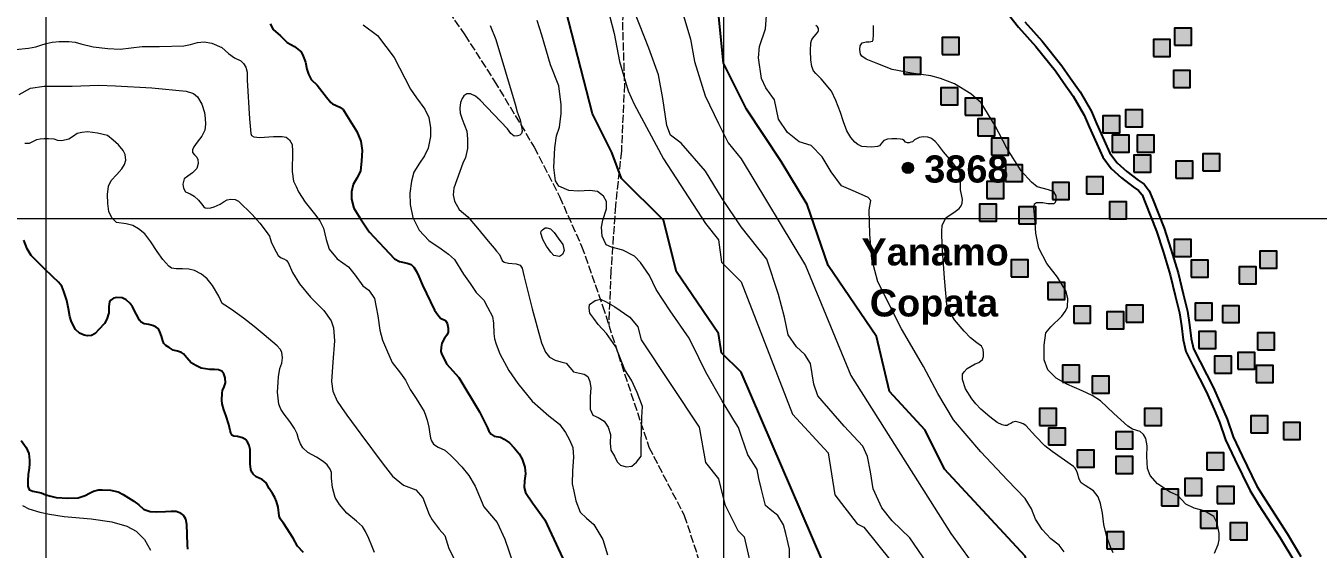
# Model space of a CAD drawing. Header units: metres. Extents: x 405809 to 420020, y 8257398 to 8272141.
# Drawn here: x 411970 to 413877, y 8266513 to 8267284 of the extents above; entities that cross this region are included whole.
import ezdxf

# ---------------------------------------------------------------- set-up
doc = ezdxf.new("R2010")
doc.units = ezdxf.units.M
doc.linetypes.add('ACAD_ISO02W100', pattern=[15, 12, -3])
doc.layers.add('AFIRMADO DOS A MAS VIAS', color=151, linetype='Continuous')
doc.layers.add('VIVIENDAS', color=1, linetype='Continuous')
for name, color, linetype, lineweight in [('CAMINOS1', 7, 'ACAD_ISO02W100', 5), ('COORDENADAS', 30, 'Continuous', 5), ('CURVAS MAESTRAS', 90, 'Continuous', 25), ('CURVAS SECUNDARIS', 46, 'Continuous', 9), ('texto', 7, 'Continuous', 13)]:
    doc.layers.add(name, color=color, linetype=linetype, lineweight=lineweight)
doc.styles.add('CARLOS', font='arialbd.ttf', dxfattribs={"height": 48})

msp = doc.modelspace()

# ---------------------------------------------------------------- hatches: boundary and pattern name
at = {"layer": 'texto'}
h = msp.add_hatch(color=256, dxfattribs=at)
edge = h.paths.add_edge_path()
edge.add_arc((413272.1, 8267074.7), 8.37, 0, 360)
at = {"layer": 'VIVIENDAS'}
for points in [[(413322.7, 8267242), (413347.7, 8267242), (413347.7, 8267267), (413322.7, 8267267)], [(413665.5, 8267255.7), (413690.5, 8267255.7), (413690.5, 8267280.7), (413665.5, 8267280.7)], [(413634.3, 8267239.3), (413659.3, 8267239.3), (413659.3, 8267264.3), (413634.3, 8267264.3)], [(413266.1, 8267212.8), (413291.1, 8267212.8), (413291.1, 8267237.8), (413266.1, 8267237.8)], [(413663.8, 8267193.4), (413688.8, 8267193.4), (413688.8, 8267218.4), (413663.8, 8267218.4)], [(413320.6, 8267167.8), (413345.6, 8267167.8), (413345.6, 8267192.8), (413320.6, 8267192.8)], [(413356.4, 8267152.4), (413381.4, 8267152.4), (413381.4, 8267177.4), (413356.4, 8267177.4)], [(413559.7, 8267126.5), (413584.7, 8267126.5), (413584.7, 8267151.5), (413559.7, 8267151.5)], [(413593.2, 8267135.4), (413618.2, 8267135.4), (413618.2, 8267160.4), (413593.2, 8267160.4)], [(413375.2, 8267122.3), (413400.2, 8267122.3), (413400.2, 8267147.3), (413375.2, 8267147.3)], [(413395.3, 8267093.5), (413420.3, 8267093.5), (413420.3, 8267118.5), (413395.3, 8267118.5)], [(413573.6, 8267098), (413598.6, 8267098), (413598.6, 8267123), (413573.6, 8267123)], [(413610.3, 8267098), (413635.3, 8267098), (413635.3, 8267123), (413610.3, 8267123)], [(413707.3, 8267070.3), (413732.3, 8267070.3), (413732.3, 8267095.3), (413707.3, 8267095.3)], [(413416.1, 8267054.5), (413441.1, 8267054.5), (413441.1, 8267079.5), (413416.1, 8267079.5)], [(413605.4, 8267068.7), (413630.4, 8267068.7), (413630.4, 8267093.7), (413605.4, 8267093.7)], [(413667.4, 8267059.7), (413692.4, 8267059.7), (413692.4, 8267084.7), (413667.4, 8267084.7)], [(413535.4, 8267036.5), (413560.4, 8267036.5), (413560.4, 8267061.5), (413535.4, 8267061.5)], [(413388.7, 8267029.8), (413413.7, 8267029.8), (413413.7, 8267054.8), (413388.7, 8267054.8)], [(413485.2, 8267028.4), (413510.2, 8267028.4), (413510.2, 8267053.4), (413485.2, 8267053.4)], [(413377.9, 8266996.3), (413402.9, 8266996.3), (413402.9, 8267021.3), (413377.9, 8267021.3)], [(413569.6, 8266999.7), (413594.6, 8266999.7), (413594.6, 8267024.7), (413569.6, 8267024.7)], [(413435.6, 8266992.3), (413460.6, 8266992.3), (413460.6, 8267017.3), (413435.6, 8267017.3)], [(413665.2, 8266944.1), (413690.2, 8266944.1), (413690.2, 8266969.1), (413665.2, 8266969.1)], [(413791.6, 8266926.9), (413816.6, 8266926.9), (413816.6, 8266951.9), (413791.6, 8266951.9)], [(413424.4, 8266914), (413449.4, 8266914), (413449.4, 8266939), (413424.4, 8266939)], [(413690.1, 8266913.5), (413715.1, 8266913.5), (413715.1, 8266938.5), (413690.1, 8266938.5)], [(413761, 8266904), (413786, 8266904), (413786, 8266929), (413761, 8266929)], [(413478.5, 8266880.8), (413503.5, 8266880.8), (413503.5, 8266905.8), (413478.5, 8266905.8)], [(413516.7, 8266845.9), (413541.7, 8266845.9), (413541.7, 8266870.9), (413516.7, 8266870.9)], [(413594.3, 8266847.2), (413619.3, 8266847.2), (413619.3, 8266872.2), (413594.3, 8266872.2)], [(413695.9, 8266850.4), (413720.9, 8266850.4), (413720.9, 8266875.4), (413695.9, 8266875.4)], [(413736.1, 8266846.6), (413761.1, 8266846.6), (413761.1, 8266871.6), (413736.1, 8266871.6)], [(413565.8, 8266837.7), (413590.8, 8266837.7), (413590.8, 8266862.7), (413565.8, 8266862.7)], [(413701.6, 8266808.4), (413726.6, 8266808.4), (413726.6, 8266833.4), (413701.6, 8266833.4)], [(413787.8, 8266806.4), (413812.8, 8266806.4), (413812.8, 8266831.4), (413787.8, 8266831.4)], [(413724.6, 8266772), (413749.6, 8266772), (413749.6, 8266797), (413724.6, 8266797)], [(413759.1, 8266777.8), (413784.1, 8266777.8), (413784.1, 8266802.8), (413759.1, 8266802.8)], [(413500.4, 8266758.9), (413525.4, 8266758.9), (413525.4, 8266783.9), (413500.4, 8266783.9)], [(413785.9, 8266758.6), (413810.9, 8266758.6), (413810.9, 8266783.6), (413785.9, 8266783.6)], [(413544, 8266742.6), (413569, 8266742.6), (413569, 8266767.6), (413544, 8266767.6)], [(413466.1, 8266694.8), (413491.1, 8266694.8), (413491.1, 8266719.8), (413466.1, 8266719.8)], [(413621.3, 8266694.8), (413646.3, 8266694.8), (413646.3, 8266719.8), (413621.3, 8266719.8)], [(413778.2, 8266684.1), (413803.2, 8266684.1), (413803.2, 8266709.1), (413778.2, 8266709.1)], [(413826.1, 8266674.5), (413851.1, 8266674.5), (413851.1, 8266699.5), (413826.1, 8266699.5)], [(413479.5, 8266666.2), (413504.5, 8266666.2), (413504.5, 8266691.2), (413479.5, 8266691.2)], [(413579.1, 8266660.4), (413604.1, 8266660.4), (413604.1, 8266685.4), (413579.1, 8266685.4)], [(413521.7, 8266633.7), (413546.7, 8266633.7), (413546.7, 8266658.7), (413521.7, 8266658.7)], [(413579.1, 8266624.1), (413604.1, 8266624.1), (413604.1, 8266649.1), (413579.1, 8266649.1)], [(413713.2, 8266629.8), (413738.2, 8266629.8), (413738.2, 8266654.8), (413713.2, 8266654.8)], [(413646.2, 8266576.3), (413671.2, 8266576.3), (413671.2, 8266601.3), (413646.2, 8266601.3)], [(413680.6, 8266591.6), (413705.6, 8266591.6), (413705.6, 8266616.6), (413680.6, 8266616.6)], [(413728.5, 8266580.1), (413753.5, 8266580.1), (413753.5, 8266605.1), (413728.5, 8266605.1)], [(413703.6, 8266543.8), (413728.6, 8266543.8), (413728.6, 8266568.8), (413703.6, 8266568.8)], [(413747.7, 8266526.6), (413772.7, 8266526.6), (413772.7, 8266551.6), (413747.7, 8266551.6)], [(413565.7, 8266513.2), (413590.7, 8266513.2), (413590.7, 8266538.2), (413565.7, 8266538.2)]]:
    msp.add_hatch(color=256, dxfattribs=at).paths.add_polyline_path(points)

# ---------------------------------------------------------------- linework, layer by layer
at = {"layer": 'AFIRMADO DOS A MAS VIAS'}
for points in [[(413384.6, 8267347), (413435.4, 8267282.4), (413460.8, 8267253.9), (413489.8, 8267217.9), (413501.7, 8267200.8), (413516.1, 8267180.4), (413532.2, 8267152.8), (413539.5, 8267135.4), (413550.9, 8267110.4), (413559.7, 8267090.4), (413571.8, 8267074), (413587.4, 8267060.1), (413604.7, 8267046.7), (413612.5, 8267041.6), (413617.7, 8267034.9), (413622.4, 8267023.8), (413638.7, 8266981.6), (413648.7, 8266951.6), (413659.2, 8266917), (413666.6, 8266886.4), (413672.9, 8266861.2), (413675.9, 8266841.8), (413678.1, 8266821.1), (413682.4, 8266804.1), (413692.6, 8266783.2), (413712.2, 8266745.1), (413723.8, 8266718.7), (413732, 8266700.1), (413740.6, 8266673.8), (413754.3, 8266644.9), (413776.4, 8266599.5), (413789.6, 8266578.7), (413821.4, 8266529.1), (413841.4, 8266496.1)], [(413444.7, 8267290.1), (413470, 8267261.6), (413499.4, 8267225.1), (413511.5, 8267207.7), (413526.2, 8267187), (413543, 8267158.2), (413550.5, 8267140.2), (413561.9, 8267115.3), (413570.2, 8267096.4), (413580.7, 8267082.1), (413595.1, 8267069.3), (413611.7, 8267056.5), (413620.7, 8267050.6), (413628.2, 8267041), (413633.5, 8267028.3), (413650, 8266985.7), (413660.1, 8266955.2), (413670.8, 8266920.2), (413678.2, 8266889.2), (413684.6, 8266863.6), (413687.8, 8266843.4), (413690, 8266823.2), (413693.7, 8266808.2), (413703.3, 8266788.6), (413723, 8266750.3), (413734.8, 8266723.6), (413743.3, 8266704.5), (413751.8, 8266678.2), (413765.1, 8266650.1), (413786.9, 8266605.4), (413799.7, 8266585.2), (413831.6, 8266535.5), (413851.8, 8266502)]]:
    msp.add_lwpolyline(points, dxfattribs=at)
at = {"layer": 'CAMINOS1'}
for points in [[(412979.9, 8267957.2), (412971.3, 8267906.9), (412968.6, 8267859.6), (412970.8, 8267782.6), (412979.1, 8267695.4), (412984.7, 8267652.2), (412985.8, 8267609.7), (412961.4, 8267521.7), (412932.2, 8267475.5), (412912.6, 8267442.4), (412874.8, 8267388.1), (412858.2, 8267349), (412850.7, 8267289.9), (412853.7, 8267198), (412849.2, 8267099.8), (412840.4, 8267018.9), (412833.9, 8266922.8), (412830.5, 8266843.6)], [(412577.7, 8267329.8), (412618.2, 8267270.9), (412661.7, 8267203.3), (412720.6, 8267105.5), (412758, 8267032.4), (412790.6, 8266959.3), (412821.5, 8266871.5), (412849.2, 8266785.4), (412890, 8266662.9), (412942.1, 8266562.1), (412973.2, 8266467.3)]]:
    msp.add_lwpolyline(points, dxfattribs=at)
at = {"layer": 'COORDENADAS'}
for p, q in [((412000, 8271350), (412000, 8257550)), ((413000, 8271350), (413000, 8257550)), ((406200, 8267000), (419600, 8267000))]:
    msp.add_line(p, q, dxfattribs=at)
at = {"layer": 'CURVAS MAESTRAS'}
for points in [[(413902.3, 8265687.6), (413849.9, 8265721), (413783.2, 8265711.4), (413773.6, 8265749.5), (413735.5, 8265759.1), (413668.9, 8265859.1), (413611.7, 8265906.7), (413602.2, 8265959.1), (413535.5, 8266006.8), (413521.2, 8266030.6), (413449.7, 8266078.2), (413421.2, 8266159.2), (413287.8, 8266321.1), (413259.2, 8266387.8), (413144.9, 8266497.4), (413025.8, 8266773.6), (412997.2, 8266802.2), (412992.5, 8266830.8), (412930.6, 8266921.3), (412911.5, 8266997.5), (412849.6, 8267059.4), (412835.3, 8267097.5), (412806.7, 8267154.7), (412759.1, 8267340.4)], [(412330.8, 8267287.4), (412335.5, 8267279.1), (412346.3, 8267269.5), (412356.2, 8267259.6), (412367, 8267253.8), (412376.7, 8267246), (412379.8, 8267239.6), (412383.1, 8267230.9), (412385.1, 8267220.6), (412387.6, 8267212.8), (412391.5, 8267205.3), (412400.5, 8267196.6), (412414.2, 8267179), (412420.3, 8267171.4), (412423, 8267169.2), (412433.9, 8267164.4), (412438.7, 8267160.7), (412444.3, 8267152.1), (412459, 8267128.3), (412464.8, 8267114.4), (412466.9, 8267100.6), (412466, 8267085.1), (412464.1, 8267070.2), (412458.7, 8267059.8), (412453.6, 8267050.1), (412451.1, 8267039.7), (412451.1, 8267028.6), (412454.6, 8267015.6), (412464.3, 8266999.5), (412476.9, 8266980.7), (412499.2, 8266956.9), (412514.5, 8266940.6), (412522, 8266936.7), (412532.9, 8266934.4), (412538.9, 8266932.4), (412543.2, 8266928.6), (412547, 8266922), (412550.5, 8266914.5), (412555.6, 8266901.9), (412573.5, 8266865.1), (412578.4, 8266858), (412582.5, 8266853.2), (412589.6, 8266850), (412592.4, 8266845.9), (412593.7, 8266838.5), (412593.4, 8266832.5), (412591.8, 8266828), (412588.3, 8266823.5), (412584.4, 8266816.4), (412583.2, 8266810.3), (412582.8, 8266804.3), (412584.1, 8266799.5), (412587.3, 8266794.1), (412591.2, 8266786.1), (412609.4, 8266765.8), (412639.8, 8266715), (412651.5, 8266691.5), (412653.6, 8266686.4), (412656.9, 8266682.2), (412661.5, 8266679.4), (412671, 8266677.6), (412676.2, 8266674.9), (412684.1, 8266669.4), (412690.9, 8266662.2), (412698.4, 8266653.1), (412703, 8266645.3), (412706.7, 8266633.6), (412707.7, 8266623.6), (412706.2, 8266613.5), (412705.9, 8266603.7), (412708, 8266596.1), (412717.9, 8266581.1), (412736.4, 8266555.7), (412792.4, 8266435.4)], [(414115.4, 8265728), (414103.7, 8265742.1), (414065.8, 8265788.1), (414024.5, 8265826.8), (413992.8, 8265863.9), (413959.4, 8265878.2), (413911.8, 8265925.8), (413826, 8266049.6), (413635.5, 8266235.4), (413578.4, 8266311.6), (413559.3, 8266368.8), (413516.4, 8266430.7), (413454.5, 8266468.8), (413445, 8266502.1), (413325.9, 8266630.7), (413297.3, 8266687.9), (413244.9, 8266745), (413225.9, 8266826), (413154.6, 8266930.7), (413123.6, 8267020.9), (413084.9, 8267084.2), (413033.9, 8267161.4), (412999.9, 8267229.3), (412992.5, 8267302.3)], [(412380.1, 8266507.6), (412371.4, 8266517.1), (412364.9, 8266528.9), (412350.8, 8266551), (412345.8, 8266557.1), (412344.4, 8266561.6), (412342.7, 8266574.3), (412340.4, 8266582.8), (412337.7, 8266588.7), (412334.4, 8266594.5), (412329.7, 8266602.1), (412325.2, 8266610.2), (412319.2, 8266615.1), (412310.1, 8266619.4), (412305.9, 8266623), (412303.7, 8266626.2), (412302.5, 8266630), (412301.6, 8266638.3), (412301.6, 8266646.2), (412301.3, 8266659.5), (412299.9, 8266665.6), (412297.3, 8266670.9), (412294.7, 8266674.2), (412290.3, 8266676.9), (412283, 8266678.6), (412277.2, 8266679.2), (412274.6, 8266680.5), (412273.4, 8266682.3), (412272.8, 8266683.9), (412272.1, 8266687.5), (412270.1, 8266696.2), (412265.8, 8266710.4), (412262.5, 8266718.1), (412260.3, 8266726.7), (412259.9, 8266732.5), (412260.1, 8266742.7), (412260.6, 8266746.7), (412262.9, 8266751.8), (412264.9, 8266757.7), (412264.5, 8266765.1), (412262.6, 8266770.9), (412259.8, 8266774.9), (412254.5, 8266777.1), (412248.9, 8266777.7), (412241.8, 8266777.3), (412229.2, 8266779.4), (412221.3, 8266783.2), (412214.6, 8266787.6), (412208, 8266794.7), (412203.3, 8266800.6), (412199.9, 8266802.6), (412194.1, 8266804.7), (412188, 8266806.2), (412181.9, 8266809.8), (412177.1, 8266812.8), (412174, 8266815.9), (412172.5, 8266819.6), (412170.4, 8266826.5), (412168.2, 8266833.2), (412166, 8266837.5), (412162.9, 8266840.1), (412158.6, 8266841.9), (412151.7, 8266843.7), (412144.9, 8266845.1), (412140.7, 8266847.1), (412138.3, 8266850.4), (412133.8, 8266858.5), (412127.9, 8266869.8), (412124.5, 8266874.9), (412118.7, 8266880.4), (412112.7, 8266883.1), (412104.6, 8266883.7), (412099.6, 8266882.5), (412095.7, 8266879.9), (412093.7, 8266877.4), (412092.9, 8266870.4), (412092.7, 8266861.2), (412090.2, 8266851.5), (412086.6, 8266845.6), (412078.3, 8266836.4), (412072.5, 8266830.8), (412067.1, 8266827.8), (412061.6, 8266827.4), (412056.3, 8266828.1), (412049.6, 8266831.2), (412043.9, 8266836.7), (412040.7, 8266841.9), (412037.5, 8266849.2), (412035.6, 8266855.6), (412033.4, 8266867.1), (412031.1, 8266879.4), (412026.4, 8266892.3), (412023.5, 8266900.2), (412018.5, 8266906.3), (412010.5, 8266914), (411996.9, 8266926.9), (411986.7, 8266937.3), (411978.3, 8266945.7), (411972.6, 8266955.3), (411967.5, 8266968.1)], [(411963.3, 8266672.7), (411970.7, 8266662.3), (411974.8, 8266653.8), (411976, 8266643.9), (411976, 8266638.2), (411975.2, 8266631.9), (411973.8, 8266622.8), (411973.5, 8266613.2), (411973.5, 8266605.3), (411974.4, 8266602.3), (411975.6, 8266600.2), (411980.6, 8266598), (411988.1, 8266596.8), (411992.9, 8266595.6), (411999.7, 8266592.6), (412007.4, 8266590.5), (412015.1, 8266589), (412032.2, 8266587.8), (412047.5, 8266588.4), (412058.1, 8266591.8), (412064.2, 8266595.3), (412070.3, 8266598), (412077.8, 8266600.3), (412083.3, 8266600.3), (412095.6, 8266599.5), (412106.7, 8266597), (412114, 8266593.4), (412129.9, 8266583.6), (412137.2, 8266577.8), (412144.2, 8266571.7), (412148.1, 8266570), (412153.8, 8266567.9), (412163.9, 8266567.5), (412176.4, 8266568), (412185, 8266568.8), (412192.3, 8266568.5), (412197.4, 8266566.6), (412203.1, 8266562.3), (412206, 8266557.5), (412207.5, 8266549.7), (412208.3, 8266518.8), (412209, 8266512.4)]]:
    msp.add_lwpolyline(points, dxfattribs=at)
at = {"layer": 'CURVAS SECUNDARIS'}
for points in [[(413325.9, 8266454.5), (413275.1, 8266529.2), (413248.9, 8266554.2), (413233.8, 8266573.6), (413221, 8266601.5), (413216.7, 8266626.8), (413212.6, 8266649.1), (413205.5, 8266664.3), (413178, 8266693.8), (413139.3, 8266738.7), (413133.2, 8266755.9), (413128.3, 8266786.6), (413119.8, 8266799.7), (413107.6, 8266810.8), (413095.5, 8266828.5), (413090, 8266854.5), (413080.9, 8266888.2), (413063.9, 8266940.3), (413025.8, 8266988), (412998, 8267029.6), (412973.3, 8267070.1), (412937.3, 8267111.1), (412921.9, 8267123), (412916.1, 8267137.3), (412910.5, 8267176.9), (412904.1, 8267211.8), (412889.8, 8267251.2), (412861.3, 8267323.9)], [(413502.5, 8266508.6), (413495.1, 8266518.5), (413482.9, 8266527.8), (413470.2, 8266541.4), (413460.4, 8266557), (413454.6, 8266572.1), (413445.3, 8266587.2), (413418.8, 8266614.4), (413379.7, 8266656.2), (413339.1, 8266703.1), (413316, 8266742.3), (413295, 8266782.1), (413262.8, 8266837.4), (413227.7, 8266906.8), (413218.7, 8266940.1), (413216.1, 8266977.1), (413214.9, 8267012.9), (413217.2, 8267026.7), (413213.4, 8267031.2), (413194.9, 8267039.4), (413173.9, 8267048.3), (413158.7, 8267068.8), (413145.3, 8267091.1), (413129.4, 8267107.6), (413111.6, 8267113.3), (413094.4, 8267126.9), (413081, 8267146.6), (413075.3, 8267175.1), (413062.6, 8267192.9), (413056.2, 8267206.4), (413051.7, 8267236.9), (413053, 8267254), (413061.9, 8267279.7), (413063.8, 8267305.7)], [(412468, 8267285.6), (412489.4, 8267270), (412514.1, 8267237.6), (412529.9, 8267207.3), (412538, 8267191), (412546.7, 8267177.9), (412559.2, 8267161.5), (412565.3, 8267149.2), (412567.7, 8267134.1), (412567.7, 8267121.3), (412564.3, 8267103.8), (412558.6, 8267092.5), (412551.3, 8267081.8), (412543.1, 8267068.4), (412539.4, 8267055), (412537.3, 8267037.7), (412537.6, 8267021), (412541.3, 8267001.8), (412550.7, 8266982.9), (412565, 8266967.7), (412583.3, 8266955.3), (412594.2, 8266947.7), (412603, 8266939.8), (412616.4, 8266918.2), (412626.1, 8266904.2), (412635.2, 8266890.9), (412646.1, 8266880), (412651.5, 8266869.4), (412659.2, 8266855.8), (412660.6, 8266845.7), (412661.2, 8266830.6), (412662, 8266822.8), (412664.6, 8266814.9), (412669.7, 8266800.7), (412683.3, 8266776.2), (412696.5, 8266757), (412717.5, 8266731), (412742.1, 8266709.3), (412757.7, 8266696.7), (412767, 8266684.7), (412772.5, 8266673.8), (412777.6, 8266662.4), (412778.8, 8266648.2), (412777.3, 8266628), (412776.8, 8266608.8), (412779.3, 8266597.9), (412781.8, 8266584.1), (412788.5, 8266567.1), (412798, 8266558.3), (412808.6, 8266548.9), (412821.8, 8266527), (412828.7, 8266504.4)], [(412655.6, 8267284.8), (412663.8, 8267264.2), (412692.4, 8267169), (412695.4, 8267157.5), (412699.9, 8267145.8), (412702.5, 8267132.9), (412702.6, 8267128.8), (412701.8, 8267125.7), (412699.6, 8267122.9), (412696.1, 8267121.9), (412690.8, 8267121.8), (412686, 8267125.7), (412681.1, 8267132.3), (412640.8, 8267174.7), (412634, 8267180.8), (412626.8, 8267184), (412621.3, 8267184), (412616.9, 8267181), (412614.2, 8267176.9), (412611.6, 8267171.1), (412610.7, 8267163.1), (412611.4, 8267155.7), (412614.4, 8267146.5), (412621.2, 8267129.2), (412622.4, 8267117.5), (412622.4, 8267103.5), (412619.4, 8267090.1), (412615.3, 8267081.6), (412601.9, 8267045.1), (412601, 8267035.2), (412602.9, 8267025.9), (412610, 8267013.3), (412622.6, 8267002.5), (412636.7, 8266985.8), (412652.9, 8266966.9), (412661.7, 8266956.6), (412665.2, 8266952.2), (412669.3, 8266946.9), (412673.2, 8266938.4), (412676.1, 8266935.7), (412682.7, 8266934.5), (412693.8, 8266933.3), (412700.1, 8266931.4), (412703, 8266926.8), (412706, 8266914.4), (412717.8, 8266867.2), (412731.4, 8266817), (412737.1, 8266803.1), (412743.2, 8266795.7), (412751.5, 8266791.1), (412759.9, 8266788.6), (412767.9, 8266787.1), (412773.1, 8266780.3), (412778.6, 8266773.9), (412787.6, 8266772.3), (412794.4, 8266770.8), (412799.6, 8266767.4), (412802.8, 8266759.8), (412804, 8266750.6), (412803.4, 8266737.7), (412803.1, 8266719.2), (412807.1, 8266710.3), (412814.8, 8266706.6), (412824, 8266701.2), (412829.6, 8266692.6), (412833.3, 8266681.8), (412832.7, 8266668.9), (412833.9, 8266658.6), (412839.2, 8266649.7), (412843.2, 8266641.4), (412847.8, 8266636.5), (412856.4, 8266634), (412864.7, 8266635), (412871.5, 8266641.1), (412878.6, 8266649.7), (412878.2, 8266668.8), (412879.6, 8266707), (412880.3, 8266722.9), (412872.4, 8266743.8), (412864.4, 8266761.9), (412854.3, 8266777.1), (412841.2, 8266811), (412827.5, 8266830.6), (412815.1, 8266843.9), (412808.6, 8266852.5), (412802.6, 8266860.5), (412801.6, 8266868.1), (412802.1, 8266873.6), (412810.5, 8266879.5), (412818.6, 8266881.2), (412826.9, 8266877.2), (412839.8, 8266870.1), (412861.6, 8266854.9), (412873.4, 8266840.3), (412878.2, 8266821.3), (412963.9, 8266692.7), (412973.4, 8266640.3), (412992.5, 8266616.4), (413002, 8266578.3), (413021.1, 8266540.2), (413030.6, 8266530.7), (413044.9, 8266468.8)], [(413097.4, 8266494.8), (413097.4, 8266512.7), (413091.8, 8266535.8), (413088.4, 8266548.7), (413080.3, 8266562.2), (413068.8, 8266571), (413062, 8266577.1), (413055.9, 8266600.8), (413052.2, 8266616.6), (413049.5, 8266630), (413045.8, 8266636.7), (413035.7, 8266651.5), (413027, 8266677.4), (413022.2, 8266692), (413015.2, 8266702.8), (412997.9, 8266731.2), (412973.7, 8266773.4), (412963.5, 8266794.9), (412949.5, 8266823.9), (412921.4, 8266863.9), (412900.4, 8266895.3), (412890.7, 8266916.3), (412877.7, 8266935.1), (412868.6, 8266944.8), (412851.4, 8266953.4), (412834.9, 8266958), (412826.8, 8266961.4), (412821, 8266973.9), (412819.9, 8266987.4), (412821.9, 8266997.7), (412827.1, 8267014.6), (412827.1, 8267025.1), (412822.8, 8267033.1), (412813.9, 8267039.8), (412802.5, 8267041.7), (412786.2, 8267040.7), (412771.5, 8267041.3), (412757, 8267047.7), (412752.2, 8267055.9), (412749.5, 8267075.6), (412751, 8267104.3), (412753.7, 8267122.2), (412757.7, 8267135), (412760.6, 8267154.9), (412760.6, 8267168), (412757, 8267195.6), (412744.5, 8267226.6), (412732.1, 8267270.3), (412725.1, 8267292)], [(412832.4, 8267297.5), (412838.8, 8267273.2), (412846.6, 8267231.5), (412859.5, 8267188.3), (412868.2, 8267168.6), (412911.5, 8267088), (412973.4, 8266992.7), (412992.5, 8266968.9), (412997.2, 8266935.6), (413025.8, 8266907), (413102, 8266711.7), (413154.4, 8266654.5), (413164, 8266592.6), (413197.3, 8266549.8), (413206.8, 8266545), (413287.8, 8266445)], [(412940.1, 8267302.3), (412951.2, 8267264.8), (412957, 8267231.7), (412972.7, 8267181.3), (412992.5, 8267140.4), (413006.8, 8267111.8), (413025.8, 8267088), (413121.1, 8266930.8), (413187.8, 8266768.9), (413335.4, 8266535.5), (413449.7, 8266378.3), (413516.4, 8266311.6), (413535.5, 8266268.7), (413545, 8266235.4), (413573.6, 8266216.3), (413626, 8266197.3), (413664.1, 8266154.4), (413764.1, 8266030.6), (413787.9, 8266002), (413878.4, 8265882.9)], [(413575.2, 8266507.3), (413570.8, 8266516), (413565.8, 8266530.8), (413561.4, 8266548.9), (413559.2, 8266565.5), (413556.4, 8266580), (413552.6, 8266590), (413545.7, 8266598.8), (413533.5, 8266606.7), (413527.7, 8266610.5), (413524.8, 8266615.9), (413522.2, 8266624.9), (413520.3, 8266629.4), (413519, 8266632), (413516.3, 8266634.6), (413485.1, 8266656.4), (413474.2, 8266665), (413460.1, 8266679.1), (413446, 8266694.8), (413442.2, 8266697.5), (413438.2, 8266698.9), (413434.6, 8266700.1), (413430.6, 8266700.8), (413426.9, 8266699.8), (413423.9, 8266698), (413421.3, 8266696.7), (413418.6, 8266695), (413415.1, 8266694.8), (413411, 8266695.8), (413403.9, 8266699.4), (413393.2, 8266707.5), (413379.6, 8266719.2), (413372.2, 8266726.9), (413366.6, 8266734.3), (413357.2, 8266749.2), (413352.5, 8266762.9), (413352.5, 8266770.8), (413354.9, 8266774.2), (413359.6, 8266779.2), (413371.1, 8266785.7), (413376.6, 8266788), (413382.1, 8266792.5), (413383.6, 8266796.9), (413383.8, 8266801.8), (413383.3, 8266806.8), (413380.9, 8266811.9), (413373.6, 8266816.9), (413364.5, 8266824.3), (413355, 8266834.2), (413340.9, 8266851), (413335.4, 8266859.5), (413329.7, 8266873.2), (413327.8, 8266889.9), (413325.9, 8266912.4), (413324.4, 8266933.3), (413322.8, 8266959.4), (413322.1, 8266980.3), (413322.8, 8266990.2), (413324.9, 8266994.8), (413328.1, 8267001.2), (413333, 8267004.6), (413340, 8267009), (413347.6, 8267014.8), (413350.5, 8267018.7), (413351.9, 8267022.7), (413352.4, 8267028.3), (413351.4, 8267032.9), (413349.9, 8267042.3), (413349.9, 8267050.8), (413349.4, 8267063.3), (413347.6, 8267069.5), (413343, 8267076.3), (413336.6, 8267084.9), (413324.8, 8267098.7), (413317.1, 8267108.5), (413312.2, 8267113.9), (413308.9, 8267116.6), (413305.8, 8267118.6), (413301.5, 8267120.1), (413294.4, 8267120.7), (413288.9, 8267119.8), (413284.9, 8267117.7), (413281.6, 8267116), (413278.6, 8267113.4), (413276.6, 8267112.5), (413273.9, 8267112), (413271.3, 8267111.9), (413268.5, 8267112.8), (413266.5, 8267115.4), (413264, 8267116.5), (413261.2, 8267117.1), (413255.9, 8267117.8), (413248.4, 8267117.9), (413242, 8267117.1), (413236.5, 8267115.1), (413233.3, 8267111.2), (413229.9, 8267107.2), (413227.1, 8267106.2), (413218.6, 8267105.6), (413211.1, 8267105.8), (413204.3, 8267106.2), (413198, 8267109.5), (413193.5, 8267112.9), (413187.8, 8267119.8), (413182.1, 8267129.4), (413177.2, 8267142.7), (413172.4, 8267156.6), (413165.5, 8267174.4), (413159.2, 8267188), (413144, 8267206), (413136.2, 8267213.8), (413132.8, 8267218.1), (413130.4, 8267224.5), (413129, 8267234.1), (413128.4, 8267247.6), (413129, 8267259.4), (413130.3, 8267264.3), (413133.6, 8267268.4), (413136.7, 8267271.9), (413139.3, 8267275), (413140.1, 8267277.3), (413140, 8267280.3), (413138.8, 8267282.6), (413136.2, 8267284.6)], [(413724.3, 8266506.6), (413729.9, 8266519.4), (413731.6, 8266526.5), (413731.3, 8266536.2), (413728.5, 8266550.7), (413723.5, 8266560.8), (413709.1, 8266569), (413694.4, 8266573.2), (413682.3, 8266579.1), (413670.6, 8266591.5), (413659, 8266596.6), (413640.3, 8266609), (413629.4, 8266621), (413625.4, 8266631.7), (413624.4, 8266649), (413624.9, 8266665.2), (413623.4, 8266676), (413619.9, 8266681.8), (413614.6, 8266686.1), (413603.7, 8266689.4), (413596.7, 8266694.2), (413576.1, 8266712.6), (413556.1, 8266731.1), (413544, 8266739.4), (413529.3, 8266746.1), (413506.7, 8266755.7), (413490.9, 8266764.8), (413478.4, 8266777.2), (413473.3, 8266791.9), (413473.3, 8266813.3), (413475.6, 8266831.5), (413483, 8266840.6), (413499.4, 8266856.4), (413504.2, 8266863.2), (413507.5, 8266869.6), (413508, 8266882.2), (413504.9, 8266893.3), (413492.8, 8266913.8), (413477.2, 8266933.8), (413465.5, 8266956.5), (413461, 8266978.5), (413459.7, 8266993.6), (413458.8, 8267005.8), (413458.1, 8267015.4), (413459.1, 8267021.9), (413462, 8267023.8), (413471, 8267023.8), (413478.7, 8267022.2), (413487.8, 8267022.1), (413490.1, 8267024.1), (413490.8, 8267027.4), (413490.8, 8267033.6), (413487.5, 8267039.7), (413479.6, 8267042.5), (413463, 8267047.1), (413454.5, 8267054), (413439.4, 8267070.7), (413417.9, 8267103.7), (413400.3, 8267137.6), (413380, 8267170.9), (413365, 8267184), (413340.8, 8267199), (413320.4, 8267206.4), (413306.1, 8267210.5), (413277.2, 8267214.6), (413248.6, 8267220.1), (413225, 8267229.2), (413210.7, 8267235.1), (413204.3, 8267239.4), (413202.3, 8267242.7), (413201.1, 8267249.4), (413201.4, 8267254.8), (413204.5, 8267259), (413210.7, 8267260.7), (413214.9, 8267260.5), (413219.7, 8267261.8), (413220.9, 8267263.7), (413221.1, 8267271.7), (413221.1, 8267284.6)], [(411955, 8267249.6), (411974.5, 8267251.2), (411985, 8267253.4), (411992.7, 8267255.6), (412000.5, 8267258.3), (412009.3, 8267260.3), (412019.6, 8267261.2), (412033.9, 8267261), (412043.4, 8267260.2), (412051.6, 8267257.6), (412069.8, 8267253.3), (412091.3, 8267251), (412109.7, 8267249.8), (412142.1, 8267253.6), (412167.8, 8267254), (412203.7, 8267254.7), (412213.4, 8267256.6), (412223.7, 8267259.9), (412233.7, 8267260.9), (412245, 8267258.8), (412259.7, 8267252.1), (412269.3, 8267243.6), (412278.2, 8267237.1), (412287.6, 8267232.9), (412291.8, 8267228.5), (412295, 8267223.2), (412296.8, 8267216.1), (412296.8, 8267204.4), (412300.6, 8267147.2), (412302.3, 8267125.7), (412303.4, 8267122.5), (412307.1, 8267120.5), (412315.8, 8267119.5), (412335.8, 8267121), (412348.5, 8267121), (412354.8, 8267120), (412359.7, 8267116.4), (412363.5, 8267109.2), (412363.9, 8267099.1), (412363.4, 8267069.3), (412365.6, 8267055.4), (412369.5, 8267047.6), (412372.8, 8267039.4), (412382.6, 8267024.2), (412396.5, 8267007.2), (412404.2, 8266996.5), (412409.8, 8266985.9), (412413.7, 8266969.3), (412418.1, 8266954.9), (412429.8, 8266940.5), (412446.4, 8266928.9), (412456.4, 8266916.7), (412467.5, 8266901), (412476.4, 8266894.4), (412484.7, 8266882.2), (412489.9, 8266856.6), (412492.6, 8266835.5), (412496.9, 8266821), (412502.5, 8266807.1), (412511.2, 8266787.8), (412523.1, 8266772.2), (412530.8, 8266761.7), (412537.6, 8266747.9), (412546.6, 8266734.6), (412558.4, 8266715.5), (412560.4, 8266710.2), (412562.7, 8266702.8), (412564.9, 8266692.6), (412565.9, 8266685.4), (412567.4, 8266676.2), (412568.9, 8266672.3), (412572.1, 8266667.5), (412578.8, 8266663), (412588.5, 8266658.8), (412597, 8266651.3), (412603.2, 8266645.3), (412613.6, 8266634.1), (412624.2, 8266621), (412633.3, 8266605.4), (412639.9, 8266590.3), (412646.4, 8266575.1), (412665.9, 8266551.7), (412677.4, 8266527.4), (412689.6, 8266491.5)], [(411960.4, 8267182.8), (411977.1, 8267192.3), (411997.3, 8267195.2), (412039, 8267195.2), (412077.6, 8267197), (412102.5, 8267195.8), (412156.6, 8267192.8), (412207.1, 8267187.8), (412218, 8267184.4), (412223.7, 8267179.7), (412230, 8267169), (412233.9, 8267156.6), (412235.2, 8267147.5), (412235.7, 8267139.2), (412234.4, 8267130.4), (412230.1, 8267121.8), (412223.2, 8267112.9), (412218.1, 8267106.1), (412216.3, 8267101.3), (412216.5, 8267097.4), (412219.1, 8267094.3), (412222.9, 8267090.8), (412224.3, 8267087.2), (412224.6, 8267081.4), (412222.6, 8267073.8), (412216.4, 8267067.3), (412209.6, 8267062.7), (412203.9, 8267058.7), (412202.2, 8267051), (412203.2, 8267044.9), (412206.2, 8267039.6), (412212.9, 8267036.5), (412218.7, 8267033), (412225.1, 8267027.4), (412229.5, 8267021.9), (412232.9, 8267017.5), (412235.3, 8267015.8), (412239, 8267015.4), (412243.4, 8267016), (412248.2, 8267017.6), (412252.9, 8267019.6), (412257.1, 8267021.5), (412263.1, 8267025.4), (412267.5, 8267027.8), (412273, 8267028.8), (412279.1, 8267028.1), (412284.1, 8267025.9), (412304.2, 8267006.1), (412315.6, 8266993.5), (412324.9, 8266981.1), (412329.9, 8266974.2), (412332.3, 8266965.9), (412336.1, 8266958.4), (412340, 8266951.1), (412343, 8266945.6), (412347.1, 8266942.2), (412351.1, 8266940.5), (412354.8, 8266938.5), (412357.5, 8266935.3), (412363.7, 8266920.6), (412374.3, 8266903.7), (412390.7, 8266884.1), (412410, 8266864.4), (412420.9, 8266849.3), (412424.4, 8266838.8), (412425.9, 8266819.7), (412423.6, 8266788.5), (412421.3, 8266759.7), (412423.6, 8266745.7), (412429.9, 8266730.9), (412436.1, 8266721.5), (412444, 8266710.2), (412465, 8266682.3), (412497.8, 8266638), (412511.4, 8266620.1), (412527.9, 8266606.9), (412545.9, 8266600.3), (412556.2, 8266588.4), (412561.7, 8266574.2), (412565.5, 8266563.9), (412569.8, 8266555.7), (412580.2, 8266542.1), (412588.9, 8266532.8), (412594.4, 8266513.8), (412602.6, 8266498.5)], [(412485, 8266507.5), (412480.9, 8266517.4), (412476.7, 8266528.2), (412471.8, 8266538.5), (412467.4, 8266545.9), (412458.6, 8266554.1), (412444.2, 8266565.9), (412433.3, 8266578.5), (412426.8, 8266588.8), (412423, 8266603.6), (412421.5, 8266617.2), (412421.5, 8266625.8), (412419.7, 8266630.4), (412415, 8266637.1), (412409, 8266642), (412399.2, 8266648.1), (412386.7, 8266655.3), (412379.2, 8266661.8), (412375.5, 8266667.8), (412372.9, 8266675.2), (412370.9, 8266682.6), (412366.7, 8266690.5), (412359.9, 8266700.7), (412351.8, 8266711.8), (412346.7, 8266719), (412343.9, 8266726.3), (412342, 8266744), (412342.8, 8266759), (412343.4, 8266766.8), (412345.4, 8266779.2), (412348, 8266786.7), (412349.4, 8266794.9), (412348.3, 8266803), (412345.7, 8266807.6), (412341.1, 8266812.6), (412322.2, 8266828.7), (412307.4, 8266841.1), (412291.6, 8266853.1), (412273.7, 8266866.1), (412264.3, 8266872.4), (412260.2, 8266875), (412255.3, 8266885.9), (412246.1, 8266901.3), (412238, 8266911), (412229.7, 8266918.2), (412219.1, 8266923.7), (412211.2, 8266925.4), (412201.4, 8266926), (412192.2, 8266926), (412185.3, 8266926.9), (412181.3, 8266930), (412177, 8266934.6), (412172.8, 8266939.6), (412164.3, 8266951.7), (412154.9, 8266965.8), (412145.9, 8266977.4), (412136.8, 8266985), (412128.5, 8266989.7), (412118.3, 8266992.3), (412104.1, 8266994.5), (412097.3, 8267001), (412092.9, 8267010.7), (412091.5, 8267022.3), (412091.1, 8267035.8), (412092.5, 8267047.7), (412096.5, 8267056), (412104.5, 8267065.2), (412112.1, 8267073.5), (412116.1, 8267079.6), (412118.2, 8267086.1), (412117.2, 8267094.5), (412113.9, 8267100.6), (412107, 8267108.9), (412099.3, 8267115.7), (412090.8, 8267122.5), (412076.2, 8267126.2), (412061.2, 8267128.2), (412053.1, 8267127), (412046.3, 8267125.4), (412040.6, 8267121.7), (412033.7, 8267117), (412023.6, 8267114.6), (412017.6, 8267115.4), (412012.2, 8267117), (412003.8, 8267117.9), (411997.5, 8267117.5), (411991.6, 8267117.1), (411986, 8267116), (411980.2, 8267113.4), (411975.1, 8267110.7), (411968.9, 8267110.7)], [(412762.8, 8266961.9), (412764.9, 8266953.2), (412762.4, 8266947), (412757.9, 8266944.1), (412749.6, 8266945.4), (412745, 8266950.3), (412738.8, 8266959.4), (412733.4, 8266969), (412730.5, 8266978.4), (412730.8, 8266981.3), (412732.9, 8266983.6), (412736.6, 8266986.4), (412739.4, 8266986.4), (412744.6, 8266985), (412749.9, 8266979.4), (412755.9, 8266971.4), (412762.8, 8266961.9)], [(411965.4, 8266577.2), (411974.8, 8266572.3), (411991, 8266567.1), (412005.3, 8266564.2), (412027.1, 8266561), (412066.9, 8266557.1), (412097.1, 8266552.9), (412119.7, 8266546.5), (412133, 8266539), (412145.7, 8266526.9), (412154.4, 8266511.3)]]:
    msp.add_lwpolyline(points, dxfattribs=at)
at = {"layer": 'texto'}
msp.add_circle((413272.1, 8267074.7), 8.37, dxfattribs=at)
at = {"layer": 'VIVIENDAS'}
for points in [[(413322.7, 8267242), (413347.7, 8267242), (413347.7, 8267267), (413322.7, 8267267)], [(413665.5, 8267255.7), (413690.5, 8267255.7), (413690.5, 8267280.7), (413665.5, 8267280.7)], [(413634.3, 8267239.3), (413659.3, 8267239.3), (413659.3, 8267264.3), (413634.3, 8267264.3)], [(413266.1, 8267212.8), (413291.1, 8267212.8), (413291.1, 8267237.8), (413266.1, 8267237.8)], [(413663.8, 8267193.4), (413688.8, 8267193.4), (413688.8, 8267218.4), (413663.8, 8267218.4)], [(413320.6, 8267167.8), (413345.6, 8267167.8), (413345.6, 8267192.8), (413320.6, 8267192.8)], [(413356.4, 8267152.4), (413381.4, 8267152.4), (413381.4, 8267177.4), (413356.4, 8267177.4)], [(413559.7, 8267126.5), (413584.7, 8267126.5), (413584.7, 8267151.5), (413559.7, 8267151.5)], [(413593.2, 8267135.4), (413618.2, 8267135.4), (413618.2, 8267160.4), (413593.2, 8267160.4)], [(413375.2, 8267122.3), (413400.2, 8267122.3), (413400.2, 8267147.3), (413375.2, 8267147.3)], [(413395.3, 8267093.5), (413420.3, 8267093.5), (413420.3, 8267118.5), (413395.3, 8267118.5)], [(413573.6, 8267098), (413598.6, 8267098), (413598.6, 8267123), (413573.6, 8267123)], [(413610.3, 8267098), (413635.3, 8267098), (413635.3, 8267123), (413610.3, 8267123)], [(413707.3, 8267070.3), (413732.3, 8267070.3), (413732.3, 8267095.3), (413707.3, 8267095.3)], [(413416.1, 8267054.5), (413441.1, 8267054.5), (413441.1, 8267079.5), (413416.1, 8267079.5)], [(413605.4, 8267068.7), (413630.4, 8267068.7), (413630.4, 8267093.7), (413605.4, 8267093.7)], [(413667.4, 8267059.7), (413692.4, 8267059.7), (413692.4, 8267084.7), (413667.4, 8267084.7)], [(413535.4, 8267036.5), (413560.4, 8267036.5), (413560.4, 8267061.5), (413535.4, 8267061.5)], [(413388.7, 8267029.8), (413413.7, 8267029.8), (413413.7, 8267054.8), (413388.7, 8267054.8)], [(413485.2, 8267028.4), (413510.2, 8267028.4), (413510.2, 8267053.4), (413485.2, 8267053.4)], [(413377.9, 8266996.3), (413402.9, 8266996.3), (413402.9, 8267021.3), (413377.9, 8267021.3)], [(413569.6, 8266999.7), (413594.6, 8266999.7), (413594.6, 8267024.7), (413569.6, 8267024.7)], [(413435.6, 8266992.3), (413460.6, 8266992.3), (413460.6, 8267017.3), (413435.6, 8267017.3)], [(413665.2, 8266944.1), (413690.2, 8266944.1), (413690.2, 8266969.1), (413665.2, 8266969.1)], [(413791.6, 8266926.9), (413816.6, 8266926.9), (413816.6, 8266951.9), (413791.6, 8266951.9)], [(413424.4, 8266914), (413449.4, 8266914), (413449.4, 8266939), (413424.4, 8266939)], [(413690.1, 8266913.5), (413715.1, 8266913.5), (413715.1, 8266938.5), (413690.1, 8266938.5)], [(413761, 8266904), (413786, 8266904), (413786, 8266929), (413761, 8266929)], [(413478.5, 8266880.8), (413503.5, 8266880.8), (413503.5, 8266905.8), (413478.5, 8266905.8)], [(413516.7, 8266845.9), (413541.7, 8266845.9), (413541.7, 8266870.9), (413516.7, 8266870.9)], [(413594.3, 8266847.2), (413619.3, 8266847.2), (413619.3, 8266872.2), (413594.3, 8266872.2)], [(413695.9, 8266850.4), (413720.9, 8266850.4), (413720.9, 8266875.4), (413695.9, 8266875.4)], [(413736.1, 8266846.6), (413761.1, 8266846.6), (413761.1, 8266871.6), (413736.1, 8266871.6)], [(413565.8, 8266837.7), (413590.8, 8266837.7), (413590.8, 8266862.7), (413565.8, 8266862.7)], [(413701.6, 8266808.4), (413726.6, 8266808.4), (413726.6, 8266833.4), (413701.6, 8266833.4)], [(413787.8, 8266806.4), (413812.8, 8266806.4), (413812.8, 8266831.4), (413787.8, 8266831.4)], [(413724.6, 8266772), (413749.6, 8266772), (413749.6, 8266797), (413724.6, 8266797)], [(413759.1, 8266777.8), (413784.1, 8266777.8), (413784.1, 8266802.8), (413759.1, 8266802.8)], [(413500.4, 8266758.9), (413525.4, 8266758.9), (413525.4, 8266783.9), (413500.4, 8266783.9)], [(413785.9, 8266758.6), (413810.9, 8266758.6), (413810.9, 8266783.6), (413785.9, 8266783.6)], [(413544, 8266742.6), (413569, 8266742.6), (413569, 8266767.6), (413544, 8266767.6)], [(413466.1, 8266694.8), (413491.1, 8266694.8), (413491.1, 8266719.8), (413466.1, 8266719.8)], [(413621.3, 8266694.8), (413646.3, 8266694.8), (413646.3, 8266719.8), (413621.3, 8266719.8)], [(413778.2, 8266684.1), (413803.2, 8266684.1), (413803.2, 8266709.1), (413778.2, 8266709.1)], [(413826.1, 8266674.5), (413851.1, 8266674.5), (413851.1, 8266699.5), (413826.1, 8266699.5)], [(413479.5, 8266666.2), (413504.5, 8266666.2), (413504.5, 8266691.2), (413479.5, 8266691.2)], [(413579.1, 8266660.4), (413604.1, 8266660.4), (413604.1, 8266685.4), (413579.1, 8266685.4)], [(413521.7, 8266633.7), (413546.7, 8266633.7), (413546.7, 8266658.7), (413521.7, 8266658.7)], [(413579.1, 8266624.1), (413604.1, 8266624.1), (413604.1, 8266649.1), (413579.1, 8266649.1)], [(413713.2, 8266629.8), (413738.2, 8266629.8), (413738.2, 8266654.8), (413713.2, 8266654.8)], [(413646.2, 8266576.3), (413671.2, 8266576.3), (413671.2, 8266601.3), (413646.2, 8266601.3)], [(413680.6, 8266591.6), (413705.6, 8266591.6), (413705.6, 8266616.6), (413680.6, 8266616.6)], [(413728.5, 8266580.1), (413753.5, 8266580.1), (413753.5, 8266605.1), (413728.5, 8266605.1)], [(413703.6, 8266543.8), (413728.6, 8266543.8), (413728.6, 8266568.8), (413703.6, 8266568.8)], [(413747.7, 8266526.6), (413772.7, 8266526.6), (413772.7, 8266551.6), (413747.7, 8266551.6)], [(413565.7, 8266513.2), (413590.7, 8266513.2), (413590.7, 8266538.2), (413565.7, 8266538.2)]]:
    msp.add_lwpolyline(points, close=True, dxfattribs=at)

# ---------------------------------------------------------------- texts
at = {"layer": 'texto', "style": 'CARLOS'}
for s, p in [('3868', (413296.2, 8267053.2)), ('Yanamo', (413203.5, 8266931)), ('Copata', (413215.8, 8266855.7))]:
    msp.add_text(s, height=40, dxfattribs=at).set_placement(p)

doc.saveas('drawing.dxf')
